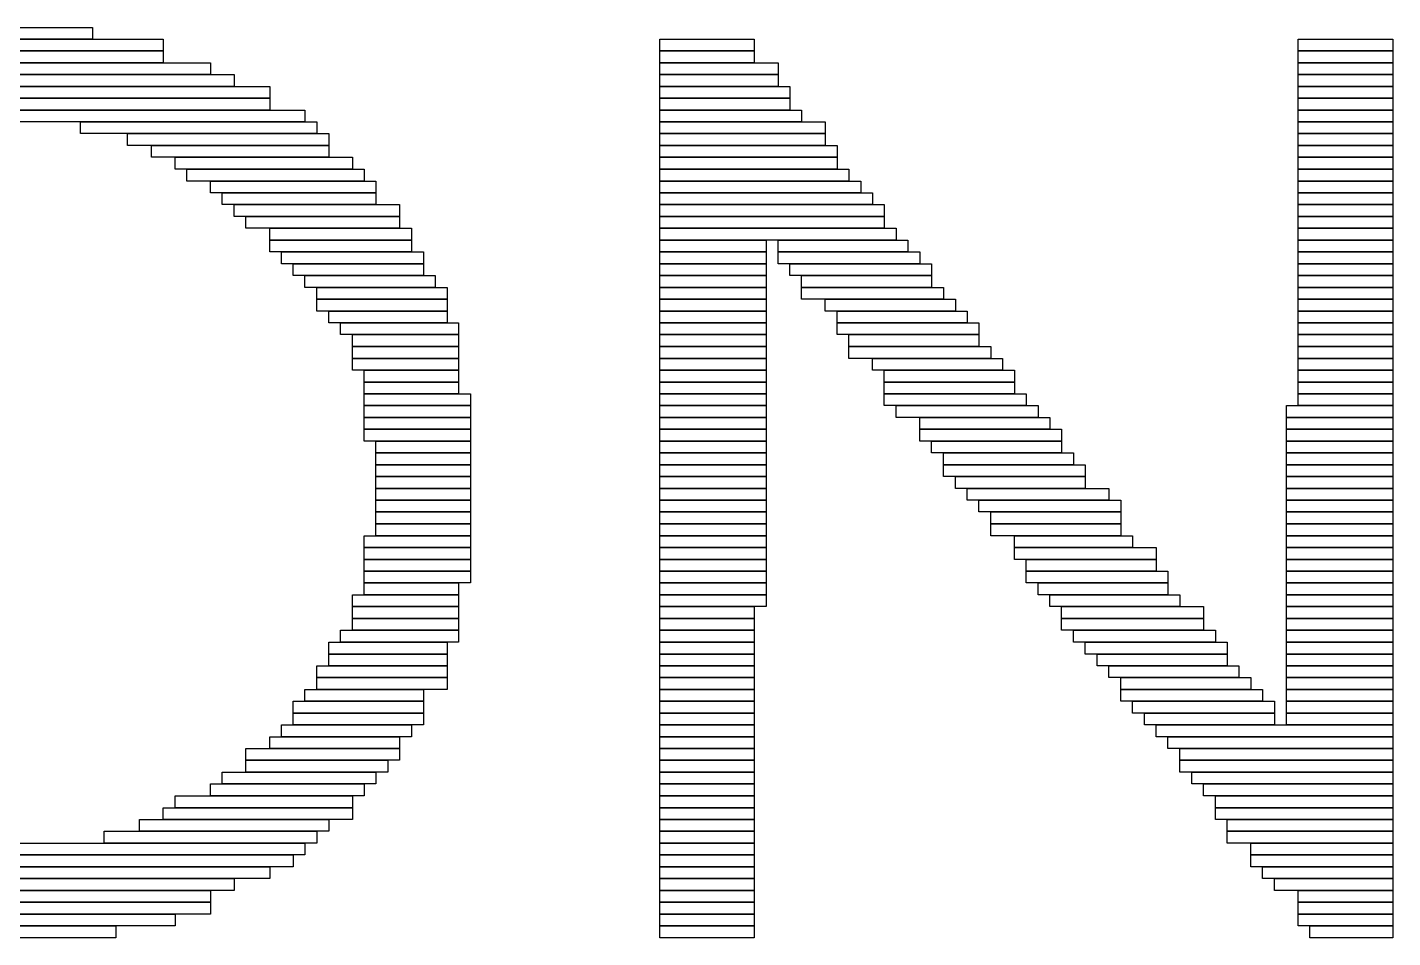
# Model space of a CAD drawing. Header units: inches. Extents: x -3 to 5381, y -57 to 5355.
# Drawn here: x 17.461 to 19.209, y -10.479 to -9.314 of the extents above; entities that cross this region are included whole.
import ezdxf

# ---------------------------------------------------------------- set-up
doc = ezdxf.new("R2010")
doc.units = ezdxf.units.IN
doc.layers.add('Top Overlay', color=2, linetype='Continuous')

msp = doc.modelspace()

# ---------------------------------------------------------------- linework, layer by layer
at = {"layer": 'Top Overlay'}
for p, q in [((17.3318, -9.3137), (17.5439, -9.3137)), ((17.5439, -9.3137), (17.5439, -9.3287)), ((17.2411, -9.3287), (17.6346, -9.3287)), ((17.5439, -9.3287), (17.3318, -9.3287)), ((17.6346, -9.3287), (17.6346, -9.3439)), ((18.2706, -9.3439), (18.2706, -9.3287)), ((18.2706, -9.3287), (18.3915, -9.3287)), ((18.3915, -9.3287), (18.3915, -9.3439)), ((19.088, -9.3439), (19.088, -9.3287)), ((19.088, -9.3287), (19.2091, -9.3287)), ((19.2091, -9.3287), (19.2091, -9.3439)), ((17.2259, -9.3439), (17.6346, -9.3439)), ((17.6346, -9.3439), (17.2411, -9.3439)), ((17.6346, -9.3439), (17.6346, -9.3591)), ((18.3915, -9.3439), (18.2706, -9.3439)), ((18.2706, -9.3591), (18.2706, -9.3439)), ((18.2706, -9.3439), (18.3915, -9.3439)), ((18.3915, -9.3439), (18.3915, -9.3591)), ((19.2091, -9.3439), (19.088, -9.3439)), ((19.088, -9.3591), (19.088, -9.3439)), ((19.088, -9.3439), (19.2091, -9.3439)), ((19.2091, -9.3439), (19.2091, -9.3591)), ((17.1654, -9.3591), (17.6953, -9.3591)), ((17.6346, -9.3591), (17.2259, -9.3591)), ((17.6953, -9.3591), (17.6953, -9.3741)), ((18.2706, -9.3741), (18.2706, -9.3591)), ((18.2706, -9.3591), (18.422, -9.3591)), ((18.3915, -9.3591), (18.2706, -9.3591)), ((18.422, -9.3591), (18.422, -9.3741)), ((19.2091, -9.3591), (19.088, -9.3591)), ((19.088, -9.3741), (19.088, -9.3591)), ((19.088, -9.3591), (19.2091, -9.3591)), ((19.2091, -9.3591), (19.2091, -9.3741)), ((17.1047, -9.3894), (17.771, -9.3894)), ((17.135, -9.3741), (17.7255, -9.3741)), ((17.7255, -9.3894), (17.135, -9.3894)), ((17.6953, -9.3741), (17.1654, -9.3741)), ((17.7255, -9.3741), (17.7255, -9.3894)), ((17.771, -9.3894), (17.771, -9.4044)), ((18.422, -9.3741), (18.2706, -9.3741)), ((18.2706, -9.3894), (18.2706, -9.3741)), ((18.2706, -9.3741), (18.422, -9.3741)), ((18.422, -9.3894), (18.2706, -9.3894)), ((18.2706, -9.4044), (18.2706, -9.3894)), ((18.2706, -9.3894), (18.437, -9.3894)), ((18.422, -9.3741), (18.422, -9.3894)), ((18.437, -9.3894), (18.437, -9.4044)), ((19.2091, -9.3741), (19.088, -9.3741)), ((19.088, -9.3894), (19.088, -9.3741)), ((19.088, -9.3741), (19.2091, -9.3741)), ((19.2091, -9.3894), (19.088, -9.3894)), ((19.088, -9.4044), (19.088, -9.3894)), ((19.088, -9.3894), (19.2091, -9.3894)), ((19.2091, -9.3741), (19.2091, -9.3894)), ((19.2091, -9.3894), (19.2091, -9.4044)), ((17.771, -9.4044), (17.1047, -9.4044)), ((17.1047, -9.4044), (17.771, -9.4044)), ((17.771, -9.4044), (17.771, -9.4196)), ((18.437, -9.4044), (18.2706, -9.4044)), ((18.2706, -9.4196), (18.2706, -9.4044)), ((18.2706, -9.4044), (18.437, -9.4044)), ((18.437, -9.4044), (18.437, -9.4196)), ((19.2091, -9.4044), (19.088, -9.4044)), ((19.088, -9.4196), (19.088, -9.4044)), ((19.088, -9.4044), (19.2091, -9.4044)), ((19.2091, -9.4044), (19.2091, -9.4196)), ((17.0745, -9.4196), (17.8162, -9.4196)), ((17.771, -9.4196), (17.1047, -9.4196)), ((17.8162, -9.4196), (17.8162, -9.4348)), ((18.437, -9.4196), (18.2706, -9.4196)), ((18.2706, -9.4348), (18.2706, -9.4196)), ((18.2706, -9.4196), (18.4522, -9.4196)), ((18.4522, -9.4196), (18.4522, -9.4348)), ((19.2091, -9.4196), (19.088, -9.4196)), ((19.088, -9.4348), (19.088, -9.4196)), ((19.088, -9.4196), (19.2091, -9.4196)), ((19.2091, -9.4196), (19.2091, -9.4348)), ((17.8162, -9.4348), (17.0745, -9.4348)), ((17.5287, -9.4498), (17.5287, -9.4348)), ((17.5287, -9.4348), (17.8314, -9.4348)), ((17.8314, -9.4348), (17.8314, -9.4498)), ((18.4522, -9.4348), (18.2706, -9.4348)), ((18.2706, -9.4498), (18.2706, -9.4348)), ((18.2706, -9.4348), (18.4824, -9.4348)), ((18.4824, -9.4348), (18.4824, -9.4498)), ((19.2091, -9.4348), (19.088, -9.4348)), ((19.088, -9.4498), (19.088, -9.4348)), ((19.088, -9.4348), (19.2091, -9.4348)), ((19.2091, -9.4348), (19.2091, -9.4498)), ((17.8314, -9.4498), (17.5287, -9.4498)), ((17.5891, -9.4651), (17.5891, -9.4498)), ((17.5891, -9.4498), (17.8467, -9.4498)), ((17.8467, -9.4498), (17.8467, -9.4651)), ((18.4824, -9.4498), (18.2706, -9.4498)), ((18.2706, -9.4651), (18.2706, -9.4498)), ((18.2706, -9.4498), (18.4824, -9.4498)), ((18.4824, -9.4498), (18.4824, -9.4651)), ((19.2091, -9.4498), (19.088, -9.4498)), ((19.088, -9.4651), (19.088, -9.4498)), ((19.088, -9.4498), (19.2091, -9.4498)), ((19.2091, -9.4498), (19.2091, -9.4651)), ((17.8467, -9.4651), (17.5891, -9.4651)), ((17.6196, -9.48), (17.6196, -9.4651)), ((17.6196, -9.4651), (17.8467, -9.4651)), ((17.8467, -9.4651), (17.8467, -9.48)), ((18.4824, -9.4651), (18.2706, -9.4651)), ((18.2706, -9.48), (18.2706, -9.4651)), ((18.2706, -9.4651), (18.4977, -9.4651)), ((18.4977, -9.4651), (18.4977, -9.48)), ((19.2091, -9.4651), (19.088, -9.4651)), ((19.088, -9.48), (19.088, -9.4651)), ((19.088, -9.4651), (19.2091, -9.4651)), ((19.2091, -9.4651), (19.2091, -9.48)), ((17.8467, -9.48), (17.6196, -9.48)), ((17.6498, -9.4953), (17.6498, -9.48)), ((17.6498, -9.48), (17.8769, -9.48)), ((17.8769, -9.48), (17.8769, -9.4953)), ((18.4977, -9.48), (18.2706, -9.48)), ((18.2706, -9.4953), (18.2706, -9.48)), ((18.2706, -9.48), (18.4977, -9.48)), ((18.4977, -9.48), (18.4977, -9.4953)), ((19.2091, -9.48), (19.088, -9.48)), ((19.088, -9.4953), (19.088, -9.48)), ((19.088, -9.48), (19.2091, -9.48)), ((19.2091, -9.48), (19.2091, -9.4953)), ((17.8769, -9.4953), (17.6498, -9.4953)), ((17.6648, -9.5105), (17.6648, -9.4953)), ((17.6648, -9.4953), (17.8919, -9.4953)), ((17.8919, -9.5105), (17.6648, -9.5105)), ((17.6953, -9.5255), (17.6953, -9.5105)), ((17.6953, -9.5105), (17.9071, -9.5105)), ((17.8919, -9.4953), (17.8919, -9.5105)), ((17.9071, -9.5105), (17.9071, -9.5255)), ((18.4977, -9.4953), (18.2706, -9.4953)), ((18.2706, -9.5105), (18.2706, -9.4953)), ((18.2706, -9.4953), (18.5127, -9.4953)), ((18.5127, -9.5105), (18.2706, -9.5105)), ((18.2706, -9.5255), (18.2706, -9.5105)), ((18.2706, -9.5105), (18.5279, -9.5105)), ((18.5127, -9.4953), (18.5127, -9.5105)), ((18.5279, -9.5105), (18.5279, -9.5255)), ((19.2091, -9.4953), (19.088, -9.4953)), ((19.088, -9.5105), (19.088, -9.4953)), ((19.088, -9.4953), (19.2091, -9.4953)), ((19.2091, -9.5105), (19.088, -9.5105)), ((19.088, -9.5255), (19.088, -9.5105)), ((19.088, -9.5105), (19.2091, -9.5105)), ((19.2091, -9.4953), (19.2091, -9.5105)), ((19.2091, -9.5105), (19.2091, -9.5255)), ((17.9071, -9.5255), (17.6953, -9.5255)), ((17.7103, -9.5407), (17.7103, -9.5255)), ((17.7103, -9.5255), (17.9071, -9.5255)), ((17.9071, -9.5255), (17.9071, -9.5407)), ((18.5279, -9.5255), (18.2706, -9.5255)), ((18.2706, -9.5407), (18.2706, -9.5255)), ((18.2706, -9.5255), (18.5429, -9.5255)), ((18.5429, -9.5255), (18.5429, -9.5407)), ((19.2091, -9.5255), (19.088, -9.5255)), ((19.088, -9.5407), (19.088, -9.5255)), ((19.088, -9.5255), (19.2091, -9.5255)), ((19.2091, -9.5255), (19.2091, -9.5407)), ((17.9071, -9.5407), (17.7103, -9.5407)), ((17.7255, -9.5557), (17.7255, -9.5407)), ((17.7255, -9.5407), (17.9374, -9.5407)), ((17.9374, -9.5407), (17.9374, -9.5557)), ((18.2706, -9.5557), (18.2706, -9.5407)), ((18.2706, -9.5407), (18.5581, -9.5407)), ((18.5429, -9.5407), (18.2706, -9.5407)), ((18.5581, -9.5407), (18.5581, -9.5557)), ((19.2091, -9.5407), (19.088, -9.5407)), ((19.088, -9.5557), (19.088, -9.5407)), ((19.088, -9.5407), (19.2091, -9.5407)), ((19.2091, -9.5407), (19.2091, -9.5557)), ((17.9374, -9.5557), (17.7255, -9.5557)), ((17.7405, -9.571), (17.7405, -9.5557)), ((17.7405, -9.5557), (17.9374, -9.5557)), ((17.9374, -9.5557), (17.9374, -9.571)), ((18.5581, -9.5557), (18.2706, -9.5557)), ((18.2706, -9.571), (18.2706, -9.5557)), ((18.2706, -9.5557), (18.5581, -9.5557)), ((18.5581, -9.5557), (18.5581, -9.571)), ((19.2091, -9.5557), (19.088, -9.5557)), ((19.088, -9.571), (19.088, -9.5557)), ((19.088, -9.5557), (19.2091, -9.5557)), ((19.2091, -9.5557), (19.2091, -9.571)), ((17.9374, -9.571), (17.7405, -9.571)), ((17.771, -9.5862), (17.771, -9.571)), ((17.771, -9.571), (17.9526, -9.571)), ((17.9526, -9.571), (17.9526, -9.5862)), ((18.2706, -9.5862), (18.2706, -9.571)), ((18.2706, -9.571), (18.5734, -9.571)), ((18.5581, -9.571), (18.2706, -9.571)), ((18.5734, -9.571), (18.5734, -9.5862)), ((19.2091, -9.571), (19.088, -9.571)), ((19.088, -9.5862), (19.088, -9.571)), ((19.088, -9.571), (19.2091, -9.571)), ((19.2091, -9.571), (19.2091, -9.5862)), ((17.9526, -9.5862), (17.771, -9.5862)), ((17.771, -9.6012), (17.771, -9.5862)), ((17.771, -9.5862), (17.9526, -9.5862)), ((17.9526, -9.5862), (17.9526, -9.6012)), ((18.5734, -9.5862), (18.2706, -9.5862)), ((18.2706, -9.6012), (18.2706, -9.5862)), ((18.2706, -9.5862), (18.4067, -9.5862)), ((18.4067, -9.5862), (18.4067, -9.6012)), ((18.422, -9.6012), (18.422, -9.5862)), ((18.422, -9.5862), (18.5884, -9.5862)), ((18.5884, -9.5862), (18.5884, -9.6012)), ((19.2091, -9.5862), (19.088, -9.5862)), ((19.088, -9.6012), (19.088, -9.5862)), ((19.088, -9.5862), (19.2091, -9.5862)), ((19.2091, -9.5862), (19.2091, -9.6012)), ((17.9526, -9.6012), (17.771, -9.6012)), ((17.786, -9.6164), (17.786, -9.6012)), ((17.786, -9.6012), (17.9678, -9.6012)), ((17.9678, -9.6164), (17.786, -9.6164)), ((17.8012, -9.6314), (17.8012, -9.6164)), ((17.8012, -9.6164), (17.9678, -9.6164)), ((17.9678, -9.6012), (17.9678, -9.6164)), ((17.9678, -9.6164), (17.9678, -9.6314)), ((18.4067, -9.6012), (18.2706, -9.6012)), ((18.2706, -9.6164), (18.2706, -9.6012)), ((18.2706, -9.6012), (18.4067, -9.6012)), ((18.4067, -9.6164), (18.2706, -9.6164)), ((18.2706, -9.6314), (18.2706, -9.6164)), ((18.2706, -9.6164), (18.4067, -9.6164)), ((18.4067, -9.6012), (18.4067, -9.6164)), ((18.4067, -9.6164), (18.4067, -9.6314)), ((18.5884, -9.6012), (18.422, -9.6012)), ((18.422, -9.6164), (18.422, -9.6012)), ((18.422, -9.6012), (18.6036, -9.6012)), ((18.6036, -9.6164), (18.422, -9.6164)), ((18.437, -9.6314), (18.437, -9.6164)), ((18.437, -9.6164), (18.6186, -9.6164)), ((18.6036, -9.6012), (18.6036, -9.6164)), ((18.6186, -9.6164), (18.6186, -9.6314)), ((19.2091, -9.6012), (19.088, -9.6012)), ((19.088, -9.6164), (19.088, -9.6012)), ((19.088, -9.6012), (19.2091, -9.6012)), ((19.2091, -9.6164), (19.088, -9.6164)), ((19.088, -9.6314), (19.088, -9.6164)), ((19.088, -9.6164), (19.2091, -9.6164)), ((19.2091, -9.6012), (19.2091, -9.6164)), ((19.2091, -9.6164), (19.2091, -9.6314)), ((17.9678, -9.6314), (17.8012, -9.6314)), ((17.8162, -9.6467), (17.8162, -9.6314)), ((17.8162, -9.6314), (17.9828, -9.6314)), ((17.9828, -9.6314), (17.9828, -9.6467)), ((18.4067, -9.6314), (18.2706, -9.6314)), ((18.2706, -9.6467), (18.2706, -9.6314)), ((18.2706, -9.6314), (18.4067, -9.6314)), ((18.4067, -9.6314), (18.4067, -9.6467)), ((18.6186, -9.6314), (18.437, -9.6314)), ((18.4522, -9.6467), (18.4522, -9.6314)), ((18.4522, -9.6314), (18.6186, -9.6314)), ((18.6186, -9.6314), (18.6186, -9.6467)), ((19.2091, -9.6314), (19.088, -9.6314)), ((19.088, -9.6467), (19.088, -9.6314)), ((19.088, -9.6314), (19.2091, -9.6314)), ((19.2091, -9.6314), (19.2091, -9.6467)), ((17.9828, -9.6467), (17.8162, -9.6467)), ((17.8314, -9.6619), (17.8314, -9.6467)), ((17.8314, -9.6467), (17.9981, -9.6467)), ((17.9981, -9.6467), (17.9981, -9.6619)), ((18.4067, -9.6467), (18.2706, -9.6467)), ((18.2706, -9.6619), (18.2706, -9.6467)), ((18.2706, -9.6467), (18.4067, -9.6467)), ((18.4067, -9.6467), (18.4067, -9.6619)), ((18.6186, -9.6467), (18.4522, -9.6467)), ((18.4522, -9.6619), (18.4522, -9.6467)), ((18.4522, -9.6467), (18.6338, -9.6467)), ((18.6338, -9.6467), (18.6338, -9.6619)), ((19.2091, -9.6467), (19.088, -9.6467)), ((19.088, -9.6619), (19.088, -9.6467)), ((19.088, -9.6467), (19.2091, -9.6467)), ((19.2091, -9.6467), (19.2091, -9.6619)), ((17.9981, -9.6619), (17.8314, -9.6619)), ((17.8314, -9.6769), (17.8314, -9.6619)), ((17.8314, -9.6619), (17.9981, -9.6619)), ((17.9981, -9.6619), (17.9981, -9.6769)), ((18.4067, -9.6619), (18.2706, -9.6619)), ((18.2706, -9.6769), (18.2706, -9.6619)), ((18.2706, -9.6619), (18.4067, -9.6619)), ((18.4067, -9.6619), (18.4067, -9.6769)), ((18.6338, -9.6619), (18.4522, -9.6619)), ((18.4824, -9.6769), (18.4824, -9.6619)), ((18.4824, -9.6619), (18.6491, -9.6619)), ((18.6491, -9.6619), (18.6491, -9.6769)), ((19.2091, -9.6619), (19.088, -9.6619)), ((19.088, -9.6769), (19.088, -9.6619)), ((19.088, -9.6619), (19.2091, -9.6619)), ((19.2091, -9.6619), (19.2091, -9.6769)), ((17.9981, -9.6769), (17.8314, -9.6769)), ((17.8467, -9.6921), (17.8467, -9.6769)), ((17.8467, -9.6769), (17.9981, -9.6769)), ((17.9981, -9.6769), (17.9981, -9.6921)), ((18.4067, -9.6769), (18.2706, -9.6769)), ((18.2706, -9.6921), (18.2706, -9.6769)), ((18.2706, -9.6769), (18.4067, -9.6769)), ((18.4067, -9.6769), (18.4067, -9.6921)), ((18.6491, -9.6769), (18.4824, -9.6769)), ((18.4977, -9.6921), (18.4977, -9.6769)), ((18.4977, -9.6769), (18.664, -9.6769)), ((18.664, -9.6769), (18.664, -9.6921)), ((19.2091, -9.6769), (19.088, -9.6769)), ((19.088, -9.6921), (19.088, -9.6769)), ((19.088, -9.6769), (19.2091, -9.6769)), ((19.2091, -9.6769), (19.2091, -9.6921)), ((17.9981, -9.6921), (17.8467, -9.6921)), ((17.8617, -9.7071), (17.8617, -9.6921)), ((17.8617, -9.6921), (18.013, -9.6921)), ((18.013, -9.6921), (18.013, -9.7071)), ((18.4067, -9.6921), (18.2706, -9.6921)), ((18.2706, -9.7071), (18.2706, -9.6921)), ((18.2706, -9.6921), (18.4067, -9.6921)), ((18.4067, -9.6921), (18.4067, -9.7071)), ((18.664, -9.6921), (18.4977, -9.6921)), ((18.4977, -9.7071), (18.4977, -9.6921)), ((18.4977, -9.6921), (18.6793, -9.6921)), ((18.6793, -9.6921), (18.6793, -9.7071)), ((19.2091, -9.6921), (19.088, -9.6921)), ((19.088, -9.7071), (19.088, -9.6921)), ((19.088, -9.6921), (19.2091, -9.6921)), ((19.2091, -9.6921), (19.2091, -9.7071)), ((18.013, -9.7071), (17.8617, -9.7071)), ((17.8769, -9.7224), (17.8769, -9.7071)), ((17.8769, -9.7071), (18.013, -9.7071)), ((18.013, -9.7071), (18.013, -9.7224)), ((18.4067, -9.7071), (18.2706, -9.7071)), ((18.2706, -9.7224), (18.2706, -9.7071)), ((18.2706, -9.7071), (18.4067, -9.7071)), ((18.4067, -9.7071), (18.4067, -9.7224)), ((18.6793, -9.7071), (18.4977, -9.7071)), ((18.5127, -9.7224), (18.5127, -9.7071)), ((18.5127, -9.7071), (18.6793, -9.7071)), ((18.6793, -9.7071), (18.6793, -9.7224)), ((19.2091, -9.7071), (19.088, -9.7071)), ((19.088, -9.7224), (19.088, -9.7071)), ((19.088, -9.7071), (19.2091, -9.7071)), ((19.2091, -9.7071), (19.2091, -9.7224)), ((18.013, -9.7224), (17.8769, -9.7224)), ((17.8769, -9.7376), (17.8769, -9.7224)), ((17.8769, -9.7224), (18.013, -9.7224)), ((18.013, -9.7376), (17.8769, -9.7376)), ((17.8769, -9.7526), (17.8769, -9.7376)), ((17.8769, -9.7376), (18.013, -9.7376)), ((18.013, -9.7224), (18.013, -9.7376)), ((18.013, -9.7376), (18.013, -9.7526)), ((18.4067, -9.7224), (18.2706, -9.7224)), ((18.2706, -9.7376), (18.2706, -9.7224)), ((18.2706, -9.7224), (18.4067, -9.7224)), ((18.4067, -9.7376), (18.2706, -9.7376)), ((18.2706, -9.7526), (18.2706, -9.7376)), ((18.2706, -9.7376), (18.4067, -9.7376)), ((18.4067, -9.7224), (18.4067, -9.7376)), ((18.4067, -9.7376), (18.4067, -9.7526)), ((18.6793, -9.7224), (18.5127, -9.7224)), ((18.5127, -9.7376), (18.5127, -9.7224)), ((18.5127, -9.7224), (18.6943, -9.7224)), ((18.6943, -9.7376), (18.5127, -9.7376)), ((18.5429, -9.7526), (18.5429, -9.7376)), ((18.5429, -9.7376), (18.7095, -9.7376)), ((18.6943, -9.7224), (18.6943, -9.7376)), ((18.7095, -9.7376), (18.7095, -9.7526)), ((19.2091, -9.7224), (19.088, -9.7224)), ((19.088, -9.7376), (19.088, -9.7224)), ((19.088, -9.7224), (19.2091, -9.7224)), ((19.2091, -9.7376), (19.088, -9.7376)), ((19.088, -9.7526), (19.088, -9.7376)), ((19.088, -9.7376), (19.2091, -9.7376)), ((19.2091, -9.7224), (19.2091, -9.7376)), ((19.2091, -9.7376), (19.2091, -9.7526)), ((18.013, -9.7526), (17.8769, -9.7526)), ((17.8921, -9.7678), (17.8921, -9.7526)), ((17.8921, -9.7526), (18.013, -9.7526)), ((18.013, -9.7526), (18.013, -9.7678)), ((18.4067, -9.7526), (18.2706, -9.7526)), ((18.2706, -9.7678), (18.2706, -9.7526)), ((18.2706, -9.7526), (18.4067, -9.7526)), ((18.4067, -9.7526), (18.4067, -9.7678)), ((18.7095, -9.7526), (18.5429, -9.7526)), ((18.5581, -9.7678), (18.5581, -9.7526)), ((18.5581, -9.7526), (18.7248, -9.7526)), ((18.7248, -9.7526), (18.7248, -9.7678)), ((19.2091, -9.7526), (19.088, -9.7526)), ((19.088, -9.7678), (19.088, -9.7526)), ((19.088, -9.7526), (19.2091, -9.7526)), ((19.2091, -9.7526), (19.2091, -9.7678)), ((18.013, -9.7678), (17.8921, -9.7678)), ((17.8921, -9.7828), (17.8921, -9.7678)), ((17.8921, -9.7678), (18.013, -9.7678)), ((18.013, -9.7678), (18.013, -9.7828)), ((18.4067, -9.7678), (18.2706, -9.7678)), ((18.2706, -9.7828), (18.2706, -9.7678)), ((18.2706, -9.7678), (18.4067, -9.7678)), ((18.4067, -9.7678), (18.4067, -9.7828)), ((18.7248, -9.7678), (18.5581, -9.7678)), ((18.5581, -9.7828), (18.5581, -9.7678)), ((18.5581, -9.7678), (18.7248, -9.7678)), ((18.7248, -9.7678), (18.7248, -9.7828)), ((19.2091, -9.7678), (19.088, -9.7678)), ((19.088, -9.7828), (19.088, -9.7678)), ((19.088, -9.7678), (19.2091, -9.7678)), ((19.2091, -9.7678), (19.2091, -9.7828)), ((18.013, -9.7828), (17.8921, -9.7828)), ((17.8921, -9.798), (17.8921, -9.7828)), ((17.8921, -9.7828), (18.0283, -9.7828)), ((18.0283, -9.7828), (18.0283, -9.798)), ((18.4067, -9.7828), (18.2706, -9.7828)), ((18.2706, -9.798), (18.2706, -9.7828)), ((18.2706, -9.7828), (18.4067, -9.7828)), ((18.4067, -9.7828), (18.4067, -9.798)), ((18.7248, -9.7828), (18.5581, -9.7828)), ((18.5581, -9.798), (18.5581, -9.7828)), ((18.5581, -9.7828), (18.7397, -9.7828)), ((18.7397, -9.7828), (18.7397, -9.798)), ((19.2091, -9.7828), (19.088, -9.7828)), ((19.088, -9.798), (19.088, -9.7828)), ((19.088, -9.7828), (19.2091, -9.7828)), ((19.2091, -9.7828), (19.2091, -9.798)), ((18.0283, -9.798), (17.8921, -9.798)), ((17.8921, -9.8133), (17.8921, -9.798)), ((17.8921, -9.798), (18.0283, -9.798)), ((18.0283, -9.798), (18.0283, -9.8133)), ((18.4067, -9.798), (18.2706, -9.798)), ((18.2706, -9.8133), (18.2706, -9.798)), ((18.2706, -9.798), (18.4067, -9.798)), ((18.4067, -9.798), (18.4067, -9.8133)), ((18.7397, -9.798), (18.5581, -9.798)), ((18.5734, -9.8133), (18.5734, -9.798)), ((18.5734, -9.798), (18.755, -9.798)), ((18.755, -9.798), (18.755, -9.8133)), ((19.073, -9.8133), (19.073, -9.798)), ((19.073, -9.798), (19.2091, -9.798)), ((19.2091, -9.798), (19.088, -9.798)), ((19.2091, -9.798), (19.2091, -9.8133)), ((18.0283, -9.8133), (17.8921, -9.8133)), ((17.8921, -9.8283), (17.8921, -9.8133)), ((17.8921, -9.8133), (18.0283, -9.8133)), ((18.0283, -9.8133), (18.0283, -9.8283)), ((18.4067, -9.8133), (18.2706, -9.8133)), ((18.2706, -9.8283), (18.2706, -9.8133)), ((18.2706, -9.8133), (18.4067, -9.8133)), ((18.4067, -9.8133), (18.4067, -9.8283)), ((18.755, -9.8133), (18.5734, -9.8133)), ((18.6036, -9.8283), (18.6036, -9.8133)), ((18.6036, -9.8133), (18.77, -9.8133)), ((18.77, -9.8133), (18.77, -9.8283)), ((19.2091, -9.8133), (19.073, -9.8133)), ((19.073, -9.8283), (19.073, -9.8133)), ((19.073, -9.8133), (19.2091, -9.8133)), ((19.2091, -9.8133), (19.2091, -9.8283)), ((18.0283, -9.8283), (17.8921, -9.8283)), ((17.8921, -9.8435), (17.8921, -9.8283)), ((17.8921, -9.8283), (18.0283, -9.8283)), ((18.0283, -9.8435), (17.8921, -9.8435)), ((17.9071, -9.8585), (17.9071, -9.8435)), ((17.9071, -9.8435), (18.0283, -9.8435)), ((18.0283, -9.8283), (18.0283, -9.8435)), ((18.0283, -9.8435), (18.0283, -9.8585)), ((18.4067, -9.8283), (18.2706, -9.8283)), ((18.2706, -9.8435), (18.2706, -9.8283)), ((18.2706, -9.8283), (18.4067, -9.8283)), ((18.4067, -9.8435), (18.2706, -9.8435)), ((18.2706, -9.8585), (18.2706, -9.8435)), ((18.2706, -9.8435), (18.4067, -9.8435)), ((18.4067, -9.8283), (18.4067, -9.8435)), ((18.4067, -9.8435), (18.4067, -9.8585)), ((18.77, -9.8283), (18.6036, -9.8283)), ((18.6036, -9.8435), (18.6036, -9.8283)), ((18.6036, -9.8283), (18.7852, -9.8283)), ((18.7852, -9.8435), (18.6036, -9.8435)), ((18.6186, -9.8585), (18.6186, -9.8435)), ((18.6186, -9.8435), (18.7852, -9.8435)), ((18.7852, -9.8283), (18.7852, -9.8435)), ((18.7852, -9.8435), (18.7852, -9.8585)), ((19.2091, -9.8283), (19.073, -9.8283)), ((19.073, -9.8435), (19.073, -9.8283)), ((19.073, -9.8283), (19.2091, -9.8283)), ((19.2091, -9.8435), (19.073, -9.8435)), ((19.073, -9.8585), (19.073, -9.8435)), ((19.073, -9.8435), (19.2091, -9.8435)), ((19.2091, -9.8283), (19.2091, -9.8435)), ((19.2091, -9.8435), (19.2091, -9.8585)), ((18.0283, -9.8585), (17.9071, -9.8585)), ((17.9071, -9.8737), (17.9071, -9.8585)), ((17.9071, -9.8585), (18.0283, -9.8585)), ((18.0283, -9.8585), (18.0283, -9.8737)), ((18.4067, -9.8585), (18.2706, -9.8585)), ((18.2706, -9.8737), (18.2706, -9.8585)), ((18.2706, -9.8585), (18.4067, -9.8585)), ((18.4067, -9.8585), (18.4067, -9.8737)), ((18.7852, -9.8585), (18.6186, -9.8585)), ((18.6338, -9.8737), (18.6338, -9.8585)), ((18.6338, -9.8585), (18.8004, -9.8585)), ((18.8004, -9.8585), (18.8004, -9.8737)), ((19.2091, -9.8585), (19.073, -9.8585)), ((19.073, -9.8737), (19.073, -9.8585)), ((19.073, -9.8585), (19.2091, -9.8585)), ((19.2091, -9.8585), (19.2091, -9.8737)), ((18.0283, -9.8737), (17.9071, -9.8737)), ((17.9071, -9.889), (17.9071, -9.8737)), ((17.9071, -9.8737), (18.0283, -9.8737)), ((18.0283, -9.8737), (18.0283, -9.889)), ((18.4067, -9.8737), (18.2706, -9.8737)), ((18.2706, -9.889), (18.2706, -9.8737)), ((18.2706, -9.8737), (18.4067, -9.8737)), ((18.4067, -9.8737), (18.4067, -9.889)), ((18.8004, -9.8737), (18.6338, -9.8737)), ((18.6338, -9.889), (18.6338, -9.8737)), ((18.6338, -9.8737), (18.8154, -9.8737)), ((18.8154, -9.8737), (18.8154, -9.889)), ((19.2091, -9.8737), (19.073, -9.8737)), ((19.073, -9.889), (19.073, -9.8737)), ((19.073, -9.8737), (19.2091, -9.8737)), ((19.2091, -9.8737), (19.2091, -9.889)), ((18.0283, -9.889), (17.9071, -9.889)), ((17.9071, -9.904), (17.9071, -9.889)), ((17.9071, -9.889), (18.0283, -9.889)), ((18.0283, -9.889), (18.0283, -9.904)), ((18.4067, -9.889), (18.2706, -9.889)), ((18.2706, -9.904), (18.2706, -9.889)), ((18.2706, -9.889), (18.4067, -9.889)), ((18.4067, -9.889), (18.4067, -9.904)), ((18.8154, -9.889), (18.6338, -9.889)), ((18.6491, -9.904), (18.6491, -9.889)), ((18.6491, -9.889), (18.8154, -9.889)), ((18.8154, -9.889), (18.8154, -9.904)), ((19.2091, -9.889), (19.073, -9.889)), ((19.073, -9.904), (19.073, -9.889)), ((19.073, -9.889), (19.2091, -9.889)), ((19.2091, -9.889), (19.2091, -9.904)), ((18.0283, -9.904), (17.9071, -9.904)), ((17.9071, -9.9192), (17.9071, -9.904)), ((17.9071, -9.904), (18.0283, -9.904)), ((18.0283, -9.904), (18.0283, -9.9192)), ((18.4067, -9.904), (18.2706, -9.904)), ((18.2706, -9.9192), (18.2706, -9.904)), ((18.2706, -9.904), (18.4067, -9.904)), ((18.4067, -9.904), (18.4067, -9.9192)), ((18.8154, -9.904), (18.6491, -9.904)), ((18.664, -9.9192), (18.664, -9.904)), ((18.664, -9.904), (18.8457, -9.904)), ((18.8457, -9.904), (18.8457, -9.9192)), ((19.2091, -9.904), (19.073, -9.904)), ((19.073, -9.9192), (19.073, -9.904)), ((19.073, -9.904), (19.2091, -9.904)), ((19.2091, -9.904), (19.2091, -9.9192)), ((18.0283, -9.9192), (17.9071, -9.9192)), ((17.9071, -9.9342), (17.9071, -9.9192)), ((17.9071, -9.9192), (18.0283, -9.9192)), ((18.0283, -9.9192), (18.0283, -9.9342)), ((18.4067, -9.9192), (18.2706, -9.9192)), ((18.2706, -9.9342), (18.2706, -9.9192)), ((18.2706, -9.9192), (18.4067, -9.9192)), ((18.4067, -9.9192), (18.4067, -9.9342)), ((18.8457, -9.9192), (18.664, -9.9192)), ((18.6793, -9.9342), (18.6793, -9.9192)), ((18.6793, -9.9192), (18.8609, -9.9192)), ((18.8609, -9.9192), (18.8609, -9.9342)), ((19.2091, -9.9192), (19.073, -9.9192)), ((19.073, -9.9342), (19.073, -9.9192)), ((19.073, -9.9192), (19.2091, -9.9192)), ((19.2091, -9.9192), (19.2091, -9.9342)), ((18.0283, -9.9342), (17.9071, -9.9342)), ((17.9071, -9.9494), (17.9071, -9.9342)), ((17.9071, -9.9342), (18.0283, -9.9342)), ((18.0283, -9.9342), (18.0283, -9.9494)), ((18.4067, -9.9342), (18.2706, -9.9342)), ((18.2706, -9.9494), (18.2706, -9.9342)), ((18.2706, -9.9342), (18.4067, -9.9342)), ((18.4067, -9.9342), (18.4067, -9.9494)), ((18.8609, -9.9342), (18.6793, -9.9342)), ((18.6943, -9.9494), (18.6943, -9.9342)), ((18.6943, -9.9342), (18.8609, -9.9342)), ((18.8609, -9.9342), (18.8609, -9.9494)), ((19.2091, -9.9342), (19.073, -9.9342)), ((19.073, -9.9494), (19.073, -9.9342)), ((19.073, -9.9342), (19.2091, -9.9342)), ((19.2091, -9.9342), (19.2091, -9.9494)), ((17.8921, -9.9797), (17.8921, -9.9647)), ((17.8921, -9.9647), (18.0283, -9.9647)), ((18.0283, -9.9494), (17.9071, -9.9494)), ((17.9071, -9.9647), (17.9071, -9.9494)), ((17.9071, -9.9494), (18.0283, -9.9494)), ((18.0283, -9.9647), (17.9071, -9.9647)), ((18.0283, -9.9494), (18.0283, -9.9647)), ((18.0283, -9.9647), (18.0283, -9.9797)), ((18.4067, -9.9494), (18.2706, -9.9494)), ((18.2706, -9.9647), (18.2706, -9.9494)), ((18.2706, -9.9494), (18.4067, -9.9494)), ((18.4067, -9.9647), (18.2706, -9.9647)), ((18.2706, -9.9797), (18.2706, -9.9647)), ((18.2706, -9.9647), (18.4067, -9.9647)), ((18.4067, -9.9494), (18.4067, -9.9647)), ((18.4067, -9.9647), (18.4067, -9.9797)), ((18.8609, -9.9494), (18.6943, -9.9494)), ((18.6943, -9.9647), (18.6943, -9.9494)), ((18.6943, -9.9494), (18.8609, -9.9494)), ((18.8609, -9.9647), (18.6943, -9.9647)), ((18.7248, -9.9797), (18.7248, -9.9647)), ((18.7248, -9.9647), (18.8761, -9.9647)), ((18.8609, -9.9494), (18.8609, -9.9647)), ((18.8761, -9.9647), (18.8761, -9.9797)), ((19.2091, -9.9494), (19.073, -9.9494)), ((19.073, -9.9647), (19.073, -9.9494)), ((19.073, -9.9494), (19.2091, -9.9494)), ((19.2091, -9.9647), (19.073, -9.9647)), ((19.073, -9.9797), (19.073, -9.9647)), ((19.073, -9.9647), (19.2091, -9.9647)), ((19.2091, -9.9494), (19.2091, -9.9647)), ((19.2091, -9.9647), (19.2091, -9.9797)), ((18.0283, -9.9797), (17.8921, -9.9797)), ((17.8921, -9.9949), (17.8921, -9.9797)), ((17.8921, -9.9797), (18.0283, -9.9797)), ((18.0283, -9.9797), (18.0283, -9.9949)), ((18.4067, -9.9797), (18.2706, -9.9797)), ((18.2706, -9.9949), (18.2706, -9.9797)), ((18.2706, -9.9797), (18.4067, -9.9797)), ((18.4067, -9.9797), (18.4067, -9.9949)), ((18.8761, -9.9797), (18.7248, -9.9797)), ((18.7248, -9.9949), (18.7248, -9.9797)), ((18.7248, -9.9797), (18.9064, -9.9797)), ((18.9064, -9.9797), (18.9064, -9.9949)), ((19.2091, -9.9797), (19.073, -9.9797)), ((19.073, -9.9949), (19.073, -9.9797)), ((19.073, -9.9797), (19.2091, -9.9797)), ((19.2091, -9.9797), (19.2091, -9.9949)), ((18.0283, -9.9949), (17.8921, -9.9949)), ((17.8921, -10.0099), (17.8921, -9.9949)), ((17.8921, -9.9949), (18.0283, -9.9949)), ((18.0283, -9.9949), (18.0283, -10.0099)), ((18.4067, -9.9949), (18.2706, -9.9949)), ((18.2706, -10.0099), (18.2706, -9.9949)), ((18.2706, -9.9949), (18.4067, -9.9949)), ((18.4067, -9.9949), (18.4067, -10.0099)), ((18.9064, -9.9949), (18.7248, -9.9949)), ((18.7397, -10.0099), (18.7397, -9.9949)), ((18.7397, -9.9949), (18.9064, -9.9949)), ((18.9064, -9.9949), (18.9064, -10.0099)), ((19.2091, -9.9949), (19.073, -9.9949)), ((19.073, -10.0099), (19.073, -9.9949)), ((19.073, -9.9949), (19.2091, -9.9949)), ((19.2091, -9.9949), (19.2091, -10.0099)), ((18.0283, -10.0099), (17.8921, -10.0099)), ((17.8921, -10.0251), (17.8921, -10.0099)), ((17.8921, -10.0099), (18.0283, -10.0099)), ((18.0283, -10.0099), (18.0283, -10.0251)), ((18.4067, -10.0099), (18.2706, -10.0099)), ((18.2706, -10.0251), (18.2706, -10.0099)), ((18.2706, -10.0099), (18.4067, -10.0099)), ((18.4067, -10.0099), (18.4067, -10.0251)), ((18.9064, -10.0099), (18.7397, -10.0099)), ((18.7397, -10.0251), (18.7397, -10.0099)), ((18.7397, -10.0099), (18.9213, -10.0099)), ((18.9213, -10.0099), (18.9213, -10.0251)), ((19.073, -10.0251), (19.073, -10.0099)), ((19.073, -10.0099), (19.2091, -10.0099)), ((19.2091, -10.0099), (19.073, -10.0099)), ((19.2091, -10.0099), (19.2091, -10.0251)), ((18.0283, -10.0251), (17.8921, -10.0251)), ((17.8921, -10.0404), (17.8921, -10.0251)), ((17.8921, -10.0251), (18.013, -10.0251)), ((18.013, -10.0251), (18.013, -10.0404)), ((18.4067, -10.0251), (18.2706, -10.0251)), ((18.2706, -10.0404), (18.2706, -10.0251)), ((18.2706, -10.0251), (18.4067, -10.0251)), ((18.4067, -10.0251), (18.4067, -10.0404)), ((18.9213, -10.0251), (18.7397, -10.0251)), ((18.755, -10.0404), (18.755, -10.0251)), ((18.755, -10.0251), (18.9213, -10.0251)), ((18.9213, -10.0251), (18.9213, -10.0404)), ((19.2091, -10.0251), (19.073, -10.0251)), ((19.073, -10.0404), (19.073, -10.0251)), ((19.073, -10.0251), (19.2091, -10.0251)), ((19.2091, -10.0251), (19.2091, -10.0404)), ((17.8769, -10.0554), (17.8769, -10.0404)), ((17.8769, -10.0404), (18.013, -10.0404)), ((18.013, -10.0404), (17.8921, -10.0404)), ((18.013, -10.0404), (18.013, -10.0554)), ((18.4067, -10.0404), (18.2706, -10.0404)), ((18.2706, -10.0554), (18.2706, -10.0404)), ((18.2706, -10.0404), (18.4067, -10.0404)), ((18.4067, -10.0404), (18.4067, -10.0554)), ((18.9213, -10.0404), (18.755, -10.0404)), ((18.77, -10.0554), (18.77, -10.0404)), ((18.77, -10.0404), (18.9366, -10.0404)), ((18.9366, -10.0404), (18.9366, -10.0554)), ((19.2091, -10.0404), (19.073, -10.0404)), ((19.073, -10.0554), (19.073, -10.0404)), ((19.073, -10.0404), (19.2091, -10.0404)), ((19.2091, -10.0404), (19.2091, -10.0554)), ((18.013, -10.0554), (17.8769, -10.0554)), ((17.8769, -10.0706), (17.8769, -10.0554)), ((17.8769, -10.0554), (18.013, -10.0554)), ((18.013, -10.0706), (17.8769, -10.0706)), ((17.8769, -10.0856), (17.8769, -10.0706)), ((17.8769, -10.0706), (18.013, -10.0706)), ((18.013, -10.0554), (18.013, -10.0706)), ((18.013, -10.0706), (18.013, -10.0856)), ((18.4067, -10.0554), (18.2706, -10.0554)), ((18.2706, -10.0706), (18.2706, -10.0554)), ((18.2706, -10.0554), (18.3915, -10.0554)), ((18.3915, -10.0706), (18.2706, -10.0706)), ((18.2706, -10.0856), (18.2706, -10.0706)), ((18.2706, -10.0706), (18.3915, -10.0706)), ((18.3915, -10.0554), (18.3915, -10.0706)), ((18.3915, -10.0706), (18.3915, -10.0856)), ((18.9366, -10.0554), (18.77, -10.0554)), ((18.7852, -10.0706), (18.7852, -10.0554)), ((18.7852, -10.0554), (18.9668, -10.0554)), ((18.9668, -10.0706), (18.7852, -10.0706)), ((18.7852, -10.0856), (18.7852, -10.0706)), ((18.7852, -10.0706), (18.9668, -10.0706)), ((18.9668, -10.0554), (18.9668, -10.0706)), ((18.9668, -10.0706), (18.9668, -10.0856)), ((19.073, -10.0706), (19.073, -10.0554)), ((19.073, -10.0554), (19.2091, -10.0554)), ((19.2091, -10.0554), (19.073, -10.0554)), ((19.2091, -10.0706), (19.073, -10.0706)), ((19.073, -10.0856), (19.073, -10.0706)), ((19.073, -10.0706), (19.2091, -10.0706)), ((19.2091, -10.0554), (19.2091, -10.0706)), ((19.2091, -10.0706), (19.2091, -10.0856)), ((17.8617, -10.1008), (17.8617, -10.0856)), ((17.8617, -10.0856), (18.013, -10.0856)), ((18.013, -10.0856), (17.8769, -10.0856)), ((18.013, -10.0856), (18.013, -10.1008)), ((18.3915, -10.0856), (18.2706, -10.0856)), ((18.2706, -10.1008), (18.2706, -10.0856)), ((18.2706, -10.0856), (18.3915, -10.0856)), ((18.3915, -10.0856), (18.3915, -10.1008)), ((18.9668, -10.0856), (18.7852, -10.0856)), ((18.8004, -10.1008), (18.8004, -10.0856)), ((18.8004, -10.0856), (18.9821, -10.0856)), ((18.9821, -10.0856), (18.9821, -10.1008)), ((19.2091, -10.0856), (19.073, -10.0856)), ((19.073, -10.1008), (19.073, -10.0856)), ((19.073, -10.0856), (19.2091, -10.0856)), ((19.2091, -10.0856), (19.2091, -10.1008)), ((17.8467, -10.1161), (17.8467, -10.1008)), ((17.8467, -10.1008), (17.9981, -10.1008)), ((18.013, -10.1008), (17.8617, -10.1008)), ((17.9981, -10.1008), (17.9981, -10.1161)), ((18.3915, -10.1008), (18.2706, -10.1008)), ((18.2706, -10.1161), (18.2706, -10.1008)), ((18.2706, -10.1008), (18.3915, -10.1008)), ((18.3915, -10.1008), (18.3915, -10.1161)), ((18.9821, -10.1008), (18.8004, -10.1008)), ((18.8154, -10.1161), (18.8154, -10.1008)), ((18.8154, -10.1008), (18.9973, -10.1008)), ((18.9973, -10.1008), (18.9973, -10.1161)), ((19.2091, -10.1008), (19.073, -10.1008)), ((19.073, -10.1161), (19.073, -10.1008)), ((19.073, -10.1008), (19.2091, -10.1008)), ((19.2091, -10.1008), (19.2091, -10.1161)), ((17.9981, -10.1161), (17.8467, -10.1161)), ((17.8467, -10.131), (17.8467, -10.1161)), ((17.8467, -10.1161), (17.9981, -10.1161)), ((17.9981, -10.1161), (17.9981, -10.131)), ((18.3915, -10.1161), (18.2706, -10.1161)), ((18.2706, -10.131), (18.2706, -10.1161)), ((18.2706, -10.1161), (18.3915, -10.1161)), ((18.3915, -10.1161), (18.3915, -10.131)), ((18.9973, -10.1161), (18.8154, -10.1161)), ((18.8307, -10.131), (18.8307, -10.1161)), ((18.8307, -10.1161), (18.9973, -10.1161)), ((18.9973, -10.1161), (18.9973, -10.131)), ((19.2091, -10.1161), (19.073, -10.1161)), ((19.073, -10.131), (19.073, -10.1161)), ((19.073, -10.1161), (19.2091, -10.1161)), ((19.2091, -10.1161), (19.2091, -10.131)), ((17.8314, -10.1463), (17.8314, -10.131)), ((17.8314, -10.131), (17.9981, -10.131)), ((17.9981, -10.131), (17.8467, -10.131)), ((17.9981, -10.131), (17.9981, -10.1463)), ((18.3915, -10.131), (18.2706, -10.131)), ((18.2706, -10.1463), (18.2706, -10.131)), ((18.2706, -10.131), (18.3915, -10.131)), ((18.3915, -10.131), (18.3915, -10.1463)), ((18.9973, -10.131), (18.8307, -10.131)), ((18.8457, -10.1463), (18.8457, -10.131)), ((18.8457, -10.131), (19.0123, -10.131)), ((19.0123, -10.131), (19.0123, -10.1463)), ((19.2091, -10.131), (19.073, -10.131)), ((19.073, -10.1463), (19.073, -10.131)), ((19.073, -10.131), (19.2091, -10.131)), ((19.2091, -10.131), (19.2091, -10.1463)), ((17.9981, -10.1463), (17.8314, -10.1463)), ((17.8314, -10.1613), (17.8314, -10.1463)), ((17.8314, -10.1463), (17.9981, -10.1463)), ((17.9981, -10.1463), (17.9981, -10.1613)), ((18.3915, -10.1463), (18.2706, -10.1463)), ((18.2706, -10.1613), (18.2706, -10.1463)), ((18.2706, -10.1463), (18.3915, -10.1463)), ((18.3915, -10.1463), (18.3915, -10.1613)), ((19.0123, -10.1463), (18.8457, -10.1463)), ((18.8609, -10.1613), (18.8609, -10.1463)), ((18.8609, -10.1463), (19.0275, -10.1463)), ((19.0275, -10.1463), (19.0275, -10.1613)), ((19.2091, -10.1463), (19.073, -10.1463)), ((19.073, -10.1613), (19.073, -10.1463)), ((19.073, -10.1463), (19.2091, -10.1463)), ((19.2091, -10.1463), (19.2091, -10.1613)), ((17.8162, -10.1765), (17.8162, -10.1613)), ((17.8162, -10.1613), (17.9678, -10.1613)), ((17.9981, -10.1613), (17.8314, -10.1613)), ((17.9678, -10.1613), (17.9678, -10.1765)), ((18.3915, -10.1613), (18.2706, -10.1613)), ((18.2706, -10.1765), (18.2706, -10.1613)), ((18.2706, -10.1613), (18.3915, -10.1613)), ((18.3915, -10.1613), (18.3915, -10.1765)), ((19.0275, -10.1613), (18.8609, -10.1613)), ((18.8609, -10.1765), (18.8609, -10.1613)), ((18.8609, -10.1613), (19.0425, -10.1613)), ((19.0425, -10.1613), (19.0425, -10.1765)), ((19.2091, -10.1613), (19.073, -10.1613)), ((19.073, -10.1765), (19.073, -10.1613)), ((19.073, -10.1613), (19.2091, -10.1613)), ((19.2091, -10.1613), (19.2091, -10.1765)), ((17.8012, -10.1918), (17.8012, -10.1765)), ((17.8012, -10.1765), (17.9678, -10.1765)), ((17.9678, -10.1918), (17.8012, -10.1918)), ((17.8012, -10.2067), (17.8012, -10.1918)), ((17.8012, -10.1918), (17.9678, -10.1918)), ((17.9678, -10.1765), (17.8162, -10.1765)), ((17.9678, -10.1765), (17.9678, -10.1918)), ((17.9678, -10.1918), (17.9678, -10.2067)), ((18.3915, -10.1765), (18.2706, -10.1765)), ((18.2706, -10.1918), (18.2706, -10.1765)), ((18.2706, -10.1765), (18.3915, -10.1765)), ((18.3915, -10.1918), (18.2706, -10.1918)), ((18.2706, -10.2067), (18.2706, -10.1918)), ((18.2706, -10.1918), (18.3915, -10.1918)), ((18.3915, -10.1765), (18.3915, -10.1918)), ((18.3915, -10.1918), (18.3915, -10.2067)), ((19.0425, -10.1765), (18.8609, -10.1765)), ((18.8761, -10.1918), (18.8761, -10.1765)), ((18.8761, -10.1765), (19.0577, -10.1765)), ((19.0577, -10.1918), (18.8761, -10.1918)), ((18.8911, -10.2067), (18.8911, -10.1918)), ((18.8911, -10.1918), (19.0577, -10.1918)), ((19.0577, -10.1765), (19.0577, -10.1918)), ((19.0577, -10.1918), (19.0577, -10.2067)), ((19.2091, -10.1765), (19.073, -10.1765)), ((19.073, -10.1918), (19.073, -10.1765)), ((19.073, -10.1765), (19.2091, -10.1765)), ((19.2091, -10.1918), (19.073, -10.1918)), ((19.073, -10.2067), (19.073, -10.1918)), ((19.073, -10.1918), (19.2091, -10.1918)), ((19.2091, -10.1765), (19.2091, -10.1918)), ((19.2091, -10.1918), (19.2091, -10.2067)), ((17.786, -10.222), (17.786, -10.2067)), ((17.786, -10.2067), (17.9526, -10.2067)), ((17.9678, -10.2067), (17.8012, -10.2067)), ((17.9526, -10.2067), (17.9526, -10.222)), ((18.3915, -10.2067), (18.2706, -10.2067)), ((18.2706, -10.222), (18.2706, -10.2067)), ((18.2706, -10.2067), (18.3915, -10.2067)), ((18.3915, -10.2067), (18.3915, -10.222)), ((19.0577, -10.2067), (18.8911, -10.2067)), ((18.9064, -10.222), (18.9064, -10.2067)), ((18.9064, -10.2067), (19.2091, -10.2067)), ((19.2091, -10.2067), (19.073, -10.2067)), ((19.2091, -10.2067), (19.2091, -10.222)), ((17.771, -10.237), (17.771, -10.222)), ((17.771, -10.222), (17.9374, -10.222)), ((17.9526, -10.222), (17.786, -10.222)), ((17.9374, -10.222), (17.9374, -10.237)), ((18.3915, -10.222), (18.2706, -10.222)), ((18.2706, -10.237), (18.2706, -10.222)), ((18.2706, -10.222), (18.3915, -10.222)), ((18.3915, -10.222), (18.3915, -10.237)), ((19.2091, -10.222), (18.9064, -10.222)), ((18.9213, -10.237), (18.9213, -10.222)), ((18.9213, -10.222), (19.2091, -10.222)), ((19.2091, -10.222), (19.2091, -10.237)), ((17.7405, -10.2522), (17.7405, -10.237)), ((17.7405, -10.237), (17.9374, -10.237)), ((17.9374, -10.237), (17.771, -10.237)), ((17.9374, -10.237), (17.9374, -10.2522)), ((18.3915, -10.237), (18.2706, -10.237)), ((18.2706, -10.2522), (18.2706, -10.237)), ((18.2706, -10.237), (18.3915, -10.237)), ((18.3915, -10.237), (18.3915, -10.2522)), ((19.2091, -10.237), (18.9213, -10.237)), ((18.9366, -10.2522), (18.9366, -10.237)), ((18.9366, -10.237), (19.2091, -10.237)), ((19.2091, -10.237), (19.2091, -10.2522)), ((17.9374, -10.2522), (17.7405, -10.2522)), ((17.7405, -10.2674), (17.7405, -10.2522)), ((17.7405, -10.2522), (17.9224, -10.2522)), ((17.9224, -10.2522), (17.9224, -10.2674)), ((18.3915, -10.2522), (18.2706, -10.2522)), ((18.2706, -10.2674), (18.2706, -10.2522)), ((18.2706, -10.2522), (18.3915, -10.2522)), ((18.3915, -10.2522), (18.3915, -10.2674)), ((19.2091, -10.2522), (18.9366, -10.2522)), ((18.9366, -10.2674), (18.9366, -10.2522)), ((18.9366, -10.2522), (19.2091, -10.2522)), ((19.2091, -10.2522), (19.2091, -10.2674)), ((17.7103, -10.2824), (17.7103, -10.2674)), ((17.7103, -10.2674), (17.9071, -10.2674)), ((17.9224, -10.2674), (17.7405, -10.2674)), ((17.9071, -10.2674), (17.9071, -10.2824)), ((18.3915, -10.2674), (18.2706, -10.2674)), ((18.2706, -10.2824), (18.2706, -10.2674)), ((18.2706, -10.2674), (18.3915, -10.2674)), ((18.3915, -10.2674), (18.3915, -10.2824)), ((19.2091, -10.2674), (18.9366, -10.2674)), ((18.9518, -10.2824), (18.9518, -10.2674)), ((18.9518, -10.2674), (19.2091, -10.2674)), ((19.2091, -10.2674), (19.2091, -10.2824)), ((17.6498, -10.3129), (17.6498, -10.2977)), ((17.6498, -10.2977), (17.8769, -10.2977)), ((17.6953, -10.2977), (17.6953, -10.2824)), ((17.6953, -10.2824), (17.8921, -10.2824)), ((17.8921, -10.2977), (17.6953, -10.2977)), ((17.9071, -10.2824), (17.7103, -10.2824)), ((17.8769, -10.2977), (17.8769, -10.3129)), ((17.8921, -10.2824), (17.8921, -10.2977)), ((18.3915, -10.2824), (18.2706, -10.2824)), ((18.2706, -10.2977), (18.2706, -10.2824)), ((18.2706, -10.2824), (18.3915, -10.2824)), ((18.3915, -10.2977), (18.2706, -10.2977)), ((18.2706, -10.3129), (18.2706, -10.2977)), ((18.2706, -10.2977), (18.3915, -10.2977)), ((18.3915, -10.2824), (18.3915, -10.2977)), ((18.3915, -10.2977), (18.3915, -10.3129)), ((19.2091, -10.2824), (18.9518, -10.2824)), ((18.9668, -10.2977), (18.9668, -10.2824)), ((18.9668, -10.2824), (19.2091, -10.2824)), ((19.2091, -10.2977), (18.9668, -10.2977)), ((18.9821, -10.3129), (18.9821, -10.2977)), ((18.9821, -10.2977), (19.2091, -10.2977)), ((19.2091, -10.2824), (19.2091, -10.2977)), ((19.2091, -10.2977), (19.2091, -10.3129)), ((17.6346, -10.3279), (17.6346, -10.3129)), ((17.6346, -10.3129), (17.8769, -10.3129)), ((17.8769, -10.3129), (17.6498, -10.3129)), ((17.8769, -10.3129), (17.8769, -10.3279)), ((18.3915, -10.3129), (18.2706, -10.3129)), ((18.2706, -10.3279), (18.2706, -10.3129)), ((18.2706, -10.3129), (18.3915, -10.3129)), ((18.3915, -10.3129), (18.3915, -10.3279)), ((19.2091, -10.3129), (18.9821, -10.3129)), ((18.9821, -10.3279), (18.9821, -10.3129)), ((18.9821, -10.3129), (19.2091, -10.3129)), ((19.2091, -10.3129), (19.2091, -10.3279)), ((17.6044, -10.3431), (17.6044, -10.3279)), ((17.6044, -10.3279), (17.8467, -10.3279)), ((17.8769, -10.3279), (17.6346, -10.3279)), ((17.8467, -10.3279), (17.8467, -10.3431)), ((18.3915, -10.3279), (18.2706, -10.3279)), ((18.2706, -10.3431), (18.2706, -10.3279)), ((18.2706, -10.3279), (18.3915, -10.3279)), ((18.3915, -10.3279), (18.3915, -10.3431)), ((19.2091, -10.3279), (18.9821, -10.3279)), ((18.9973, -10.3431), (18.9973, -10.3279)), ((18.9973, -10.3279), (19.2091, -10.3279)), ((19.2091, -10.3279), (19.2091, -10.3431)), ((17.5589, -10.3581), (17.5589, -10.3431)), ((17.5589, -10.3431), (17.8314, -10.3431)), ((17.8467, -10.3431), (17.6044, -10.3431)), ((17.8314, -10.3431), (17.8314, -10.3581)), ((18.3915, -10.3431), (18.2706, -10.3431)), ((18.2706, -10.3581), (18.2706, -10.3431)), ((18.2706, -10.3431), (18.3915, -10.3431)), ((18.3915, -10.3431), (18.3915, -10.3581)), ((19.2091, -10.3431), (18.9973, -10.3431)), ((18.9973, -10.3581), (18.9973, -10.3431)), ((18.9973, -10.3431), (19.2091, -10.3431)), ((19.2091, -10.3431), (19.2091, -10.3581)), ((17.0745, -10.3581), (17.8162, -10.3581)), ((17.8314, -10.3581), (17.5589, -10.3581)), ((17.8162, -10.3581), (17.8162, -10.3734)), ((18.3915, -10.3581), (18.2706, -10.3581)), ((18.2706, -10.3734), (18.2706, -10.3581)), ((18.2706, -10.3581), (18.3915, -10.3581)), ((18.3915, -10.3581), (18.3915, -10.3734)), ((19.2091, -10.3581), (18.9973, -10.3581)), ((19.0275, -10.3734), (19.0275, -10.3581)), ((19.0275, -10.3581), (19.2091, -10.3581)), ((19.2091, -10.3581), (19.2091, -10.3734)), ((17.8162, -10.3734), (17.0745, -10.3734)), ((17.0745, -10.3734), (17.8012, -10.3734)), ((17.8012, -10.3734), (17.8012, -10.3886)), ((18.3915, -10.3734), (18.2706, -10.3734)), ((18.2706, -10.3886), (18.2706, -10.3734)), ((18.2706, -10.3734), (18.3915, -10.3734)), ((18.3915, -10.3734), (18.3915, -10.3886)), ((19.2091, -10.3734), (19.0275, -10.3734)), ((19.0275, -10.3886), (19.0275, -10.3734)), ((19.0275, -10.3734), (19.2091, -10.3734)), ((19.2091, -10.3734), (19.2091, -10.3886)), ((17.8012, -10.3886), (17.0745, -10.3886)), ((17.0898, -10.3886), (17.771, -10.3886)), ((17.771, -10.4036), (17.0898, -10.4036)), ((17.135, -10.4036), (17.7255, -10.4036)), ((17.7255, -10.4036), (17.7255, -10.4188)), ((17.771, -10.3886), (17.771, -10.4036)), ((18.3915, -10.3886), (18.2706, -10.3886)), ((18.2706, -10.4036), (18.2706, -10.3886)), ((18.2706, -10.3886), (18.3915, -10.3886)), ((18.2706, -10.4188), (18.2706, -10.4036)), ((18.2706, -10.4036), (18.3915, -10.4036)), ((18.3915, -10.4036), (18.2706, -10.4036)), ((18.3915, -10.3886), (18.3915, -10.4036)), ((18.3915, -10.4036), (18.3915, -10.4188)), ((19.2091, -10.3886), (19.0275, -10.3886)), ((19.0425, -10.4036), (19.0425, -10.3886)), ((19.0425, -10.3886), (19.2091, -10.3886)), ((19.2091, -10.4036), (19.0425, -10.4036)), ((19.0577, -10.4188), (19.0577, -10.4036)), ((19.0577, -10.4036), (19.2091, -10.4036)), ((19.2091, -10.3886), (19.2091, -10.4036)), ((19.2091, -10.4036), (19.2091, -10.4188)), ((17.7255, -10.4188), (17.135, -10.4188)), ((17.1654, -10.4188), (17.6953, -10.4188)), ((17.6953, -10.4188), (17.6953, -10.4338)), ((18.3915, -10.4188), (18.2706, -10.4188)), ((18.2706, -10.4338), (18.2706, -10.4188)), ((18.2706, -10.4188), (18.3915, -10.4188)), ((18.3915, -10.4188), (18.3915, -10.4338)), ((19.2091, -10.4188), (19.0577, -10.4188)), ((19.088, -10.4338), (19.088, -10.4188)), ((19.088, -10.4188), (19.2091, -10.4188)), ((19.2091, -10.4188), (19.2091, -10.4338)), ((17.6953, -10.4338), (17.1654, -10.4338)), ((17.1804, -10.4338), (17.6953, -10.4338)), ((17.6953, -10.4338), (17.6953, -10.4491)), ((18.3915, -10.4338), (18.2706, -10.4338)), ((18.2706, -10.4491), (18.2706, -10.4338)), ((18.2706, -10.4338), (18.3915, -10.4338)), ((18.3915, -10.4338), (18.3915, -10.4491)), ((19.2091, -10.4338), (19.088, -10.4338)), ((19.088, -10.4491), (19.088, -10.4338)), ((19.088, -10.4338), (19.2091, -10.4338)), ((19.2091, -10.4338), (19.2091, -10.4491)), ((17.6953, -10.4491), (17.1804, -10.4491)), ((17.2259, -10.4491), (17.6498, -10.4491)), ((17.6498, -10.4491), (17.6498, -10.4643)), ((18.3915, -10.4491), (18.2706, -10.4491)), ((18.2706, -10.4643), (18.2706, -10.4491)), ((18.2706, -10.4491), (18.3915, -10.4491)), ((18.3915, -10.4491), (18.3915, -10.4643)), ((19.2091, -10.4491), (19.088, -10.4491)), ((19.088, -10.4643), (19.088, -10.4491)), ((19.088, -10.4491), (19.2091, -10.4491)), ((19.2091, -10.4491), (19.2091, -10.4643)), ((17.6498, -10.4643), (17.2259, -10.4643)), ((17.3168, -10.4643), (17.5741, -10.4643)), ((17.5741, -10.4643), (17.5741, -10.4793)), ((18.3915, -10.4643), (18.2706, -10.4643)), ((18.2706, -10.4793), (18.2706, -10.4643)), ((18.2706, -10.4643), (18.3915, -10.4643)), ((18.3915, -10.4643), (18.3915, -10.4793)), ((19.2091, -10.4643), (19.088, -10.4643)), ((19.1032, -10.4793), (19.1032, -10.4643)), ((19.1032, -10.4643), (19.2091, -10.4643)), ((19.2091, -10.4643), (19.2091, -10.4793)), ((17.5741, -10.4793), (17.3168, -10.4793)), ((18.3915, -10.4793), (18.2706, -10.4793)), ((19.2091, -10.4793), (19.1032, -10.4793))]:
    msp.add_line(p, q, dxfattribs=at)

doc.saveas('drawing.dxf')
